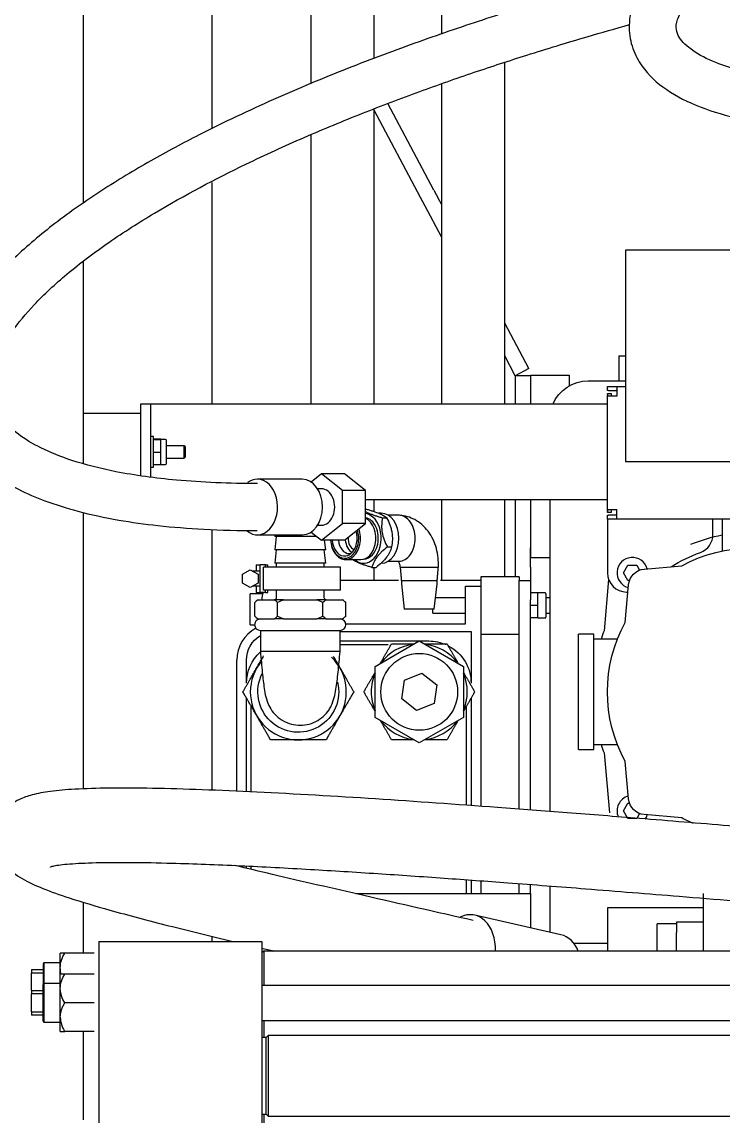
# Model space of a CAD drawing. Header units: millimetres. Extents: x 10462777 to 22643323, y 453826 to 1389191.
# Drawn here: x 11266430 to 11266784, y 584547 to 585099 of the extents above; entities that cross this region are included whole.
import ezdxf

# ---------------------------------------------------------------- set-up
doc = ezdxf.new("R2010")
doc.units = ezdxf.units.MM
doc.header["$LTSCALE"] = 200
doc.header["$MEASUREMENT"] = 0
doc.linetypes.add('CENTER', pattern=[2, 1.25, -0.25, 0.25, -0.25])
doc.linetypes.add('PHANTOM', pattern=[2.5, 1.25, -0.25, 0.25, -0.25, 0.25, -0.25])
doc.layers.add('1', color=1, linetype='CENTER')
doc.layers.add('11', color=6, linetype='PHANTOM')

msp = doc.modelspace()

# ---------------------------------------------------------------- linework, layer by layer
at = {"layer": '1', "color": 252, "linetype": 'Continuous'}
for p, q in [((11266576.16669, 585370.80939), (11266576.16669, 585067.2846)), ((11266608.12391, 585080.0743), (11266608.12391, 585370.80939)), ((11266461.4112, 585292.28265), (11266461.4112, 585006.95511)), ((11266526.28546, 585195.44258), (11266526.28546, 585044.66406)), ((11266642.01794, 585137.81746), (11266642.01794, 585092.42216)), ((11266673.97516, 584905.8817), (11266673.97516, 585078.17684)), ((11266642.01794, 585067.30957), (11266642.01794, 584905.8817)), ((11266631.4663, 585010.07849), (11266608.12269, 585053.99155)), ((11266608.12391, 584905.87338), (11266608.12391, 585054.75592)), ((11266638.30702, 585013.71493), (11266615.08197, 585057.40496)), ((11266576.16669, 585041.6878), (11266576.16669, 584905.87338)), ((11266526.28546, 585017.64193), (11266526.28546, 584905.88152)), ((11266633.8113, 585005.66717), (11266631.4663, 585010.07849)), ((11266638.30702, 585013.71493), (11266640.65202, 585009.30361)), ((11266642.01812, 585006.73377), (11266640.65202, 585009.30361)), ((11266642.01854, 584990.22805), (11266633.8113, 585005.66717)), ((11267137.84362, 584983.36814), (11266734.99345, 584983.36814)), ((11266734.99345, 584983.36814), (11266734.99345, 584910.85453)), ((11266461.4112, 584977.57916), (11266461.4112, 584875.89666)), ((11266686.14118, 584923.73126), (11266673.97496, 584946.61785)), ((11266679.30046, 584920.09482), (11266673.97467, 584930.11347)), ((11266731.595, 584930.1061), (11266731.595, 584917.51701)), ((11266731.595, 584930.1061), (11266734.99359, 584930.1061)), ((11266686.14118, 584923.73126), (11266679.30046, 584920.09482)), ((11266687.04857, 584920.42209), (11266706.41659, 584920.42209)), ((11266687.04857, 584920.09115), (11266687.04857, 584920.42209)), ((11266706.41659, 584920.42209), (11266706.41659, 584915.58008)), ((11266679.30136, 584920.09117), (11266679.30136, 584905.88764)), ((11266687.04857, 584920.09117), (11266679.30136, 584920.09117)), ((11266687.04857, 584920.09117), (11266687.04857, 584905.88764)), ((11266687.04857, 584915.58008), (11266687.04857, 584905.89018)), ((11266706.41659, 584915.58008), (11266706.41659, 584914.92157)), ((11266716.10059, 584917.51689), (11266734.99807, 584917.51689)), ((11266725.7846, 584912.67488), (11266725.7846, 584914.61168)), ((11266725.7846, 584914.61168), (11266726.2688, 584914.61168)), ((11266726.2688, 584912.67488), (11266725.7846, 584912.67488)), ((11266725.7846, 584911.22228), (11266727.7214, 584911.22228)), ((11266725.7846, 584910.73808), (11266725.7846, 584911.22228)), ((11266725.7846, 584910.73808), (11266725.7846, 584910.25388)), ((11266725.7846, 584909.93313), (11266725.7846, 584910.25388)), ((11266725.7846, 584852.47059), (11266725.7846, 584909.93313)), ((11266730.6266, 584909.76968), (11266725.79821, 584909.76968)), ((11266726.2688, 584914.61168), (11266730.1424, 584914.61168)), ((11266726.2688, 584912.67488), (11266730.1424, 584912.67488)), ((11266727.7214, 584911.22228), (11266727.7214, 584910.73808)), ((11266727.7214, 584910.73808), (11266727.7214, 584910.25388)), ((11266727.7214, 584910.25388), (11266727.7214, 584909.93313)), ((11266730.1424, 584914.61168), (11266734.99473, 584914.61168)), ((11266730.6266, 584914.58741), (11266730.6266, 584909.76968)), ((11266734.99345, 584910.85453), (11266734.99345, 584876.84405)), ((11266490.46322, 584905.89075), (11266495.30522, 584905.89075)), ((11266490.46322, 584869.70736), (11266490.46322, 584905.89075)), ((11266495.30522, 584905.89075), (11266500.14723, 584905.89075)), ((11266495.30522, 584905.89075), (11266495.30522, 584869.0432)), ((11266500.14723, 584905.89075), (11266725.78221, 584905.89075)), ((11266734.99345, 584876.84405), (11267137.84362, 584876.84405)), ((11266725.78221, 584857.47072), (11266603.76767, 584857.47072)), ((11266608.12391, 584851.54761), (11266608.12391, 584857.46393)), ((11266642.01794, 584857.46772), (11266642.01794, 584816.8017)), ((11266673.97516, 584818.7279), (11266673.97516, 584857.46772)), ((11266679.30136, 584857.4694), (11266679.30136, 584818.73665)), ((11266687.04857, 584857.4715), (11266687.04857, 584833.26602)), ((11266687.04857, 584857.4694), (11266687.04857, 584828.42212)), ((11266696.73258, 584857.46793), (11266696.73258, 584700.29019)), ((11266461.4112, 584851.19003), (11266461.4112, 584711.63159)), ((11266725.7846, 584852.14984), (11266725.7846, 584852.47059)), ((11266725.7846, 584852.14984), (11266725.7846, 584851.66563)), ((11266725.7846, 584851.18143), (11266725.7846, 584851.66563)), ((11266727.7214, 584851.18143), (11266725.7846, 584851.18143)), ((11266725.7846, 584847.79203), (11266725.7846, 584849.72883)), ((11266725.7846, 584849.72883), (11266726.2688, 584849.72883)), ((11266725.79821, 584852.63404), (11266730.6266, 584852.63404)), ((11266730.1424, 584849.72883), (11266726.2688, 584849.72883)), ((11266727.7214, 584852.47059), (11266727.7214, 584852.14984)), ((11266727.7214, 584852.14984), (11266727.7214, 584851.66563)), ((11266727.7214, 584851.66563), (11266727.7214, 584851.18143)), ((11266730.6266, 584847.8163), (11266730.6266, 584852.63404)), ((11266725.7846, 584847.79203), (11266725.7846, 584844.88683)), ((11266726.2688, 584847.79203), (11266725.7846, 584847.79203)), ((11266725.7846, 584844.88683), (11266725.7846, 584820.67681)), ((11266730.1424, 584847.79203), (11266726.2688, 584847.79203)), ((11266871.04471, 584847.79203), (11266730.1424, 584847.79203)), ((11266779.04664, 584844.88683), (11266779.04664, 584847.79203)), ((11266779.04664, 584840.05963), (11266779.04664, 584844.88683)), ((11266526.28546, 584842.58628), (11266526.28546, 584711.02271)), ((11266687.04857, 584828.42402), (11266687.04857, 584833.26602)), ((11266687.04857, 584828.42402), (11266696.73258, 584828.42402)), ((11266687.04857, 584823.58201), (11266687.04857, 584828.42402)), ((11266608.12391, 584816.81531), (11266608.12391, 584823.42767)), ((11266687.04857, 584823.58201), (11266687.04857, 584816.80018)), ((11266620.48833, 584816.80321), (11266591.17774, 584816.80321)), ((11266661.86849, 584816.80321), (11266641.60706, 584816.80321)), ((11266681.23817, 584816.80321), (11266687.04857, 584816.80321)), ((11266681.23817, 584807.1192), (11266681.23817, 584816.80321)), ((11266687.04857, 584816.80321), (11266687.04857, 584807.1192)), ((11266735.46861, 584810.9928), (11266736.14955, 584810.9928)), ((11266681.23817, 584701.47733), (11266681.23817, 584807.1192)), ((11266687.04857, 584701.03515), (11266687.04857, 584807.1192)), ((11266608.60811, 584773.49541), (11266630.88133, 584786.35486)), ((11266630.88133, 584786.35486), (11266653.15454, 584773.49541)), ((11266608.60811, 584747.77652), (11266608.60811, 584773.49541)), ((11266653.15454, 584773.49541), (11266653.15454, 584747.77652)), ((11266630.88133, 584734.91707), (11266608.60811, 584747.77652)), ((11266653.15454, 584747.77652), (11266630.88133, 584734.91707)), ((11266681.23817, 584658.95389), (11266681.23817, 584663.8989)), ((11266687.04857, 584658.95389), (11266687.04857, 584663.45209)), ((11266696.73258, 584662.70378), (11266696.73258, 584639.35418)), ((11266598.9241, 584658.95389), (11266671.55416, 584658.95389)), ((11266671.55416, 584658.95389), (11266687.04857, 584658.95389)), ((11266687.04857, 584658.95389), (11266687.04857, 584641.5605)), ((11266774.20464, 584629.89952), (11266774.20464, 584658.95389)), ((11266461.4112, 584654.57968), (11266461.4112, 584628.78506)), ((11266469.16744, 584634.74387), (11266551.48151, 584634.74387)), ((11266469.16744, 584634.74387), (11266469.16744, 584499.16776)), ((11266526.28546, 584637.37135), (11266526.28546, 584634.73331)), ((11266551.48151, 584634.74387), (11266551.48151, 584499.16776)), ((11266449.79943, 584621.527), (11266449.79943, 584628.79)), ((11266466.92026, 584628.79), (11266452.04661, 584628.79)), ((11266552.44991, 584629.90186), (11266551.48151, 584628.93346)), ((11267049.96919, 584629.90186), (11266552.44991, 584629.90186)), ((11266552.44991, 584629.90186), (11266552.44991, 584612.57744)), ((11266449.79943, 584618.2826), (11266449.79943, 584621.527)), ((11266449.79943, 584611.01805), (11266449.79943, 584618.28106)), ((11266466.92026, 584618.28106), (11266452.04661, 584618.28106)), ((11266449.79943, 584596.49204), (11266449.79943, 584611.01805)), ((11266466.92026, 584603.75504), (11266452.04661, 584603.75504)), ((11266449.79943, 584589.22903), (11266449.79943, 584596.49204)), ((11266552.44991, 584594.93523), (11266552.44991, 584586.30597)), ((11266466.92026, 584589.22903), (11266452.04661, 584589.22903)), ((11266461.4112, 584589.20912), (11266461.4112, 584544.69186)), ((11266553.66311, 584586.30567), (11266551.48141, 584586.30567)), ((11266554.64967, 584587.29223), (11266553.66311, 584586.30567)), ((11266553.66311, 584581.72708), (11266553.66311, 584586.30567)), ((11267157.92162, 584587.29223), (11266554.64967, 584587.29223)), ((11266554.64967, 584587.29223), (11266554.64967, 584582.48019)), ((11266553.66311, 584547.60596), (11266553.66311, 584581.72708)), ((11266554.64967, 584582.48019), (11266554.64967, 584546.6194)), ((11266551.48141, 584547.60596), (11266553.66311, 584547.60596)), ((11266552.44991, 584547.61481), (11266552.44991, 584538.98501)), ((11266553.66311, 584547.60596), (11266554.64967, 584546.6194)), ((11266554.64967, 584546.6194), (11267157.92162, 584546.6194))]:
    msp.add_line(p, q, dxfattribs=at)
at = {"layer": '1', "color": 60, "linetype": 'Continuous'}
for p, q in [((11266558.0907, 584839.83735), (11266558.00917, 584839.07643)), ((11266558.73547, 584839.07643), (11266558.00917, 584832.29762)), ((11266579.08818, 584839.07643), (11266558.00917, 584839.07643)), ((11266558.73547, 584832.29762), (11266558.00917, 584825.51881)), ((11266583.67179, 584832.29762), (11266558.00917, 584832.29762)), ((11266583.67179, 584825.51881), (11266582.94549, 584832.29762)), ((11266583.67179, 584832.29762), (11266583.15662, 584837.10591)), ((11266583.67179, 584825.51881), (11266558.00917, 584825.51881)), ((11266558.73547, 584825.51881), (11266558.73547, 584823.58177)), ((11266582.94549, 584823.58177), (11266582.94549, 584825.51881)), ((11266558.73547, 584811.96142), (11266558.73547, 584808.0876)), ((11266582.94549, 584808.0876), (11266582.94549, 584811.96142)), ((11266549.29481, 584807.1192), (11266547.91712, 584805.74151)), ((11266547.91712, 584798.81289), (11266547.91712, 584805.74151)), ((11266549.46151, 584807.1192), (11266557.83441, 584807.1192)), ((11266562.46759, 584807.1192), (11266557.83441, 584807.1192)), ((11266559.3788, 584798.81289), (11266559.3788, 584805.74151)), ((11266562.46759, 584807.1192), (11266579.21338, 584807.1192)), ((11266583.84656, 584807.1192), (11266579.21338, 584807.1192)), ((11266582.30216, 584798.81289), (11266582.30216, 584805.74151)), ((11266583.84656, 584807.1192), (11266592.21945, 584807.1192)), ((11266593.76385, 584805.74151), (11266592.38615, 584807.1192)), ((11266593.76385, 584798.81289), (11266593.76385, 584805.74151)), ((11266547.91712, 584798.81289), (11266549.29481, 584797.43519)), ((11266549.46151, 584797.43519), (11266557.83441, 584797.43519)), ((11266552.09334, 584797.43519), (11266555.20401, 584797.43519)), ((11266562.46759, 584797.43519), (11266557.83441, 584797.43519)), ((11266562.46759, 584797.43519), (11266579.21338, 584797.43519)), ((11266563.04514, 584797.43519), (11266579.21194, 584797.43519)), ((11266583.84656, 584797.43519), (11266579.21338, 584797.43519)), ((11266583.84656, 584797.43519), (11266592.21945, 584797.43519)), ((11266586.47696, 584797.43519), (11266589.58762, 584797.43519)), ((11266592.38615, 584797.43519), (11266592.21945, 584797.43519)), ((11266592.38615, 584797.43519), (11266593.76385, 584798.81289)), ((11266550.74617, 584791.62479), (11266550.74617, 584780.56839)), ((11266550.74617, 584791.62479), (11266590.9348, 584791.62479)), ((11266590.9348, 584780.56839), (11266590.9348, 584791.62479)), ((11266590.9348, 584780.97238), (11266550.74621, 584780.97238))]:
    msp.add_line(p, q, dxfattribs=at)
at = {"layer": '1', "color": 252, "linetype": 'Continuous', "extrusion": (0, 0, -1)}
for centre, radius, start, end in [((-11266716.10059, 584898.14887), 19.36801, 23.5617048, 90), ((-11266798.41466, 584759.94532), 75.53526, 57.6723973, 70.0677295)]:
    msp.add_arc(centre, radius, start, end, dxfattribs=at)
at = {"layer": '1', "color": 252, "linetype": 'Continuous'}
for centre, start, end in [((11266769.36263, 584840.05963), 289.9322705, 0), ((11266735.46861, 584820.67681), 180, 270), ((11266561.15647, 584807.1192), 157.9753305, 180)]:
    msp.add_arc(centre, 9.68401, start, end, dxfattribs=at)
at = {"layer": '1', "color": 60, "linetype": 'Continuous', "extrusion": (0, 0, -1)}
for centre, start, end in [((-11266557.76707, 584808.0876), 180, 270), ((-11266583.91389, 584808.0876), 270, 0)]:
    msp.add_arc(centre, 0.9684, start, end, dxfattribs=at)
at = {"layer": '1', "color": 60, "linetype": 'Continuous'}
for centre, start, end in [((11266550.74617, 584794.52999), 90, 270), ((11266590.9348, 584794.52999), 270, 90)]:
    msp.add_arc(centre, 2.9052, start, end, dxfattribs=at)
at = {"layer": '1', "color": 252, "linetype": 'Continuous'}
for points in [[(11266725.79821, 584909.76968), (11266725.78788, 584909.76968), (11266725.7846, 584909.82983), (11266725.7846, 584909.93313)], [(11266727.7214, 584909.93313), (11266727.7214, 584909.82969), (11266727.72689, 584909.76968), (11266727.74413, 584909.76968)], [(11266725.7846, 584852.47059), (11266725.7846, 584852.57388), (11266725.78788, 584852.63404), (11266725.79821, 584852.63404)], [(11266727.74413, 584852.63404), (11266727.7269, 584852.63404), (11266727.7214, 584852.57403), (11266727.7214, 584852.47059)]]:
    msp.add_open_spline(points, degree=3, dxfattribs=at)
for points, knots in [([(11266730.1424, 584914.61168), (11266730.27041, 584914.61168), (11266730.3956, 584914.61222), (11266730.57425, 584914.60698), (11266730.6266, 584914.60021), (11266730.6266, 584914.58741)], [0, 0, 0, 0, 0.5, 0.5, 1, 1, 1, 1]), ([(11266730.6266, 584912.63425), (11266730.6266, 584912.65562), (11266730.57491, 584912.66696), (11266730.39639, 584912.67579), (11266730.27064, 584912.67488), (11266730.1424, 584912.67488)], [0, 0, 0, 0, 0.5, 0.5, 1, 1, 1, 1]), ([(11266730.1424, 584849.72883), (11266730.27065, 584849.72883), (11266730.39608, 584849.72793), (11266730.57471, 584849.73673), (11266730.6266, 584849.74809), (11266730.6266, 584849.76947)], [0, 0, 0, 0, 0.5, 0.5, 1, 1, 1, 1]), ([(11266730.6266, 584847.8163), (11266730.6266, 584847.8035), (11266730.57443, 584847.79675), (11266730.39591, 584847.79149), (11266730.27041, 584847.79203), (11266730.1424, 584847.79203)], [0, 0, 0, 0, 0.5, 0.5, 1, 1, 1, 1]), ([(11266452.04661, 584628.79), (11266451.38904, 584628.79), (11266450.83028, 584628.79), (11266450.23286, 584628.79), (11266450.07426, 584628.79), (11266449.85708, 584628.79), (11266449.79932, 584628.79), (11266449.79948, 584628.79)], [0, 0, 0, 0, 0.5, 0.5, 0.75, 0.75, 1, 1, 1, 1]), ([(11266449.79943, 584621.527), (11266449.79943, 584622.79033), (11266450.02248, 584624.03217), (11266450.8264, 584626.4814), (11266451.3898, 584627.65238), (11266452.04661, 584628.79)], [0, 0, 0, 0, 0.5, 0.5, 1, 1, 1, 1]), ([(11266452.04661, 584618.28106), (11266451.38904, 584618.28106), (11266450.83028, 584618.28106), (11266450.23286, 584618.28106), (11266450.07426, 584618.28106), (11266449.85708, 584618.28106), (11266449.79932, 584618.28106), (11266449.79948, 584618.28106)], [0, 0, 0, 0, 0.5, 0.5, 0.75, 0.75, 1, 1, 1, 1]), ([(11266450.29787, 584618.20329), (11266450.16077, 584618.66809), (11266450.04863, 584619.1394), (11266449.85708, 584620.24524), (11266449.79943, 584620.89088), (11266449.79943, 584621.527)], [0, 0, 0, 0, 0.43308672, 0.43308672, 1, 1, 1, 1]), ([(11266449.79943, 584611.01805), (11266449.79943, 584612.28138), (11266450.02248, 584613.52322), (11266450.8264, 584615.97246), (11266451.3898, 584617.14343), (11266452.04661, 584618.28106)], [0, 0, 0, 0, 0.5, 0.5, 1, 1, 1, 1]), ([(11266452.04661, 584603.75504), (11266451.38904, 584604.89399), (11266450.83028, 584606.05871), (11266450.23286, 584607.86859), (11266450.07426, 584608.48246), (11266449.85708, 584609.73629), (11266449.79943, 584610.38193), (11266449.79943, 584611.01805)], [0, 0, 0, 0, 0.5, 0.5, 0.75, 0.75, 1, 1, 1, 1]), ([(11266449.79943, 584596.49204), (11266449.79943, 584596.81104), (11266449.81362, 584597.13135), (11266449.86895, 584597.76397), (11266449.91006, 584598.07778), (11266450.07097, 584599.01221), (11266450.22834, 584599.62585), (11266450.62701, 584600.8375), (11266450.86885, 584601.43686), (11266451.41777, 584602.61725), (11266451.72146, 584603.19187), (11266452.04661, 584603.75504)], [0, 0, 0, 0, 0.125, 0.125, 0.25, 0.25, 0.5, 0.5, 0.75, 0.75, 1, 1, 1, 1]), ([(11266449.79943, 584596.49204), (11266449.79943, 584595.21483), (11266450.02673, 584593.97131), (11266450.62762, 584592.14457), (11266450.87231, 584591.53931), (11266451.41926, 584590.36411), (11266451.72207, 584589.79115), (11266452.04661, 584589.22903)], [0, 0, 0, 0, 0.5, 0.5, 0.75, 0.75, 1, 1, 1, 1]), ([(11266449.79938, 584589.22903), (11266449.79948, 584589.22903), (11266450.02248, 584589.22903), (11266450.8264, 584589.22903), (11266451.3898, 584589.22903), (11266452.04661, 584589.22903)], [0, 0, 0, 0, 0.5, 0.5, 1, 1, 1, 1])]:
    msp.add_open_spline(points, degree=3, knots=knots, dxfattribs=at)
at = {"layer": '1', "color": 60, "linetype": 'Continuous'}
for points in [[(11266549.46151, 584807.1192), (11266548.93218, 584806.70779), (11266548.41871, 584806.2431), (11266547.91712, 584805.74151)], [(11266559.3788, 584805.74151), (11266558.87372, 584806.24659), (11266558.35996, 584806.71073), (11266557.83441, 584807.1192)], [(11266562.46759, 584807.1192), (11266561.415, 584806.71015), (11266560.38768, 584806.24595), (11266559.3788, 584805.74151)], [(11266583.84656, 584807.1192), (11266583.31723, 584806.70779), (11266582.80376, 584806.2431), (11266582.30216, 584805.74151)], [(11266593.76385, 584805.74151), (11266593.25876, 584806.24659), (11266592.745, 584806.71073), (11266592.21945, 584807.1192)], [(11266547.91712, 584798.81289), (11266548.4222, 584798.3078), (11266548.93596, 584797.84366), (11266549.46151, 584797.43519)], [(11266557.83441, 584797.43519), (11266558.36374, 584797.8466), (11266558.8772, 584798.31129), (11266559.3788, 584798.81289)], [(11266579.21338, 584797.43519), (11266580.26597, 584797.84424), (11266581.29328, 584798.30845), (11266582.30216, 584798.81289)], [(11266582.30216, 584798.81289), (11266582.80725, 584798.3078), (11266583.32101, 584797.84366), (11266583.84656, 584797.43519)], [(11266592.21945, 584797.43519), (11266592.74878, 584797.8466), (11266593.26225, 584798.31129), (11266593.76385, 584798.81289)]]:
    msp.add_open_spline(points, degree=3, dxfattribs=at)
for points, knots in [([(11266582.30216, 584805.74151), (11266581.79826, 584805.99346), (11266581.28715, 584806.23652), (11266580.25634, 584806.6977), (11266579.73708, 584806.91568), (11266579.21338, 584807.1192)], [0, 0, 0, 0, 0.5, 0.5, 1, 1, 1, 1]), ([(11266559.3788, 584798.81289), (11266559.8827, 584798.56094), (11266560.39382, 584798.31787), (11266561.42462, 584797.85669), (11266561.94388, 584797.63871), (11266562.46759, 584797.43519)], [0, 0, 0, 0, 0.5, 0.5, 1, 1, 1, 1]), ([(11266550.74617, 584780.97238), (11266550.90445, 584779.13076), (11266551.22318, 584775.56753), (11266551.82114, 584769.0381), (11266552.67145, 584761.84245), (11266553.78199, 584755.64754), (11266557.15993, 584750.01455), (11266560.66848, 584746.7303), (11266565.04838, 584744.55471), (11266569.73267, 584743.64307), (11266574.35575, 584743.94484), (11266578.74108, 584745.46169), (11266582.52166, 584748.07969), (11266585.12296, 584751.06668), (11266587.71143, 584755.82619), (11266588.86179, 584761.40942), (11266589.84698, 584769.0799), (11266590.46835, 584775.71963), (11266590.78357, 584779.20645), (11266590.9348, 584780.97238)], [0, 0, 0, 0, 0.054338056, 0.107070913, 0.197948464, 0.303521507, 0.346695706, 0.394437987, 0.444355046, 0.490667808, 0.53498155, 0.580982331, 0.626866101, 0.671656533, 0.696126811, 0.800133725, 0.895257611, 0.947494479, 1, 1, 1, 1])]:
    msp.add_open_spline(points, degree=3, knots=knots, dxfattribs=at)
at = {"layer": '11', "color": 60, "linetype": 'Continuous'}
for p, q in [((11266490.46322, 584901.04875), (11266461.4112, 584901.04875)), ((11266496.85466, 584889.42794), (11266495.30522, 584889.42794)), ((11266496.85466, 584885.91802), (11266496.85466, 584889.42794)), ((11266500.43775, 584888.12198), (11266496.85466, 584888.12198)), ((11266500.43775, 584887.81766), (11266496.85466, 584887.81766)), ((11266500.43775, 584887.96982), (11266500.43775, 584888.12198)), ((11266502.95317, 584887.97534), (11266500.43775, 584887.97534)), ((11266500.43775, 584887.81766), (11266500.43775, 584887.96982)), ((11266500.43775, 584884.59703), (11266500.43775, 584887.81766)), ((11266503.40105, 584876.49937), (11266503.40105, 584887.52745)), ((11266496.85466, 584873.93353), (11266496.85466, 584885.91802)), ((11266500.43775, 584881.37641), (11266500.43775, 584884.59703)), ((11266512.25224, 584884.81177), (11266503.40079, 584884.81177)), ((11266512.73644, 584884.32757), (11266512.25224, 584884.81177)), ((11266512.25224, 584878.5497), (11266512.25224, 584884.81177)), ((11266512.73644, 584884.32757), (11266512.73644, 584879.0339)), ((11266500.43775, 584881.37641), (11266496.85466, 584881.37641)), ((11266500.43775, 584878.30795), (11266500.43775, 584881.37641)), ((11266500.43775, 584875.23949), (11266500.43775, 584878.30795)), ((11266503.40079, 584878.5497), (11266512.25224, 584878.5497)), ((11266503.40105, 584875.83402), (11266503.40105, 584876.49937)), ((11266512.25224, 584878.5497), (11266512.73644, 584879.0339)), ((11266495.30522, 584873.93353), (11266496.85466, 584873.93353)), ((11266500.43775, 584875.23949), (11266496.85466, 584875.23949)), ((11266500.43775, 584875.38613), (11266502.95317, 584875.38613)), ((11266581.56119, 584870.65232), (11266576.34816, 584866.49964)), ((11266593.23747, 584870.65232), (11266581.56119, 584870.65232)), ((11266592.08926, 584862.26572), (11266581.56119, 584870.65232)), ((11266603.76554, 584862.26572), (11266593.23747, 584870.65232)), ((11266571.88656, 584867.92093), (11266549.20122, 584867.92093)), ((11266581.56119, 584863.07893), (11266579.57517, 584863.07893)), ((11266603.76554, 584862.26572), (11266592.08926, 584862.26572)), ((11266592.08926, 584845.49253), (11266592.08926, 584862.26572)), ((11266603.76554, 584845.49253), (11266603.76554, 584862.26572)), ((11266603.7655, 584852.80207), (11266604.20217, 584852.80207)), ((11266611.70797, 584850.69723), (11266610.51941, 584850.69723)), ((11266611.70797, 584850.69723), (11266611.70787, 584850.69723)), ((11266620.79751, 584849.70704), (11266615.1686, 584849.70704)), ((11266579.57517, 584844.67932), (11266581.56119, 584844.67932)), ((11266581.56119, 584837.10593), (11266592.08926, 584845.49253)), ((11266603.76554, 584845.49253), (11266592.08926, 584845.49253)), ((11266593.23747, 584837.10593), (11266603.76554, 584845.49253)), ((11266612.35353, 584848.45134), (11266614.42363, 584848.45134)), ((11266549.20122, 584839.83731), (11266571.88656, 584839.83731)), ((11266576.34816, 584841.25861), (11266581.56119, 584837.10593)), ((11266593.23747, 584837.10593), (11266581.56119, 584837.10593)), ((11266614.8, 584833.7573), (11266616.87009, 584833.7573)), ((11266593.6746, 584827.37829), (11266601.36805, 584827.37829)), ((11266601.36739, 584827.37829), (11266601.36805, 584827.37829)), ((11266615.1686, 584826.509), (11266620.79751, 584826.509)), ((11266541.78846, 584820.00803), (11266545.66206, 584822.24446)), ((11266545.66206, 584822.24446), (11266549.53567, 584820.00803)), ((11266546.69999, 584821.64521), (11266550.61135, 584821.64521)), ((11266548.56726, 584824.79251), (11266548.56726, 584821.64521)), ((11266548.56726, 584824.79251), (11266550.61135, 584824.79251)), ((11266550.61135, 584821.64521), (11266550.61135, 584824.79251)), ((11266553.24993, 584824.79251), (11266550.61135, 584824.79251)), ((11266550.61135, 584813.89801), (11266550.61135, 584821.64521)), ((11266552.3704, 584811.9612), (11266552.3704, 584823.58201)), ((11266591.1769, 584823.58201), (11266552.3704, 584823.58201)), ((11266553.24982, 584824.79251), (11266554.51485, 584824.79251)), ((11266553.24993, 584823.58201), (11266553.24993, 584824.79251)), ((11266554.51485, 584823.58201), (11266554.51485, 584824.79251)), ((11266591.1769, 584811.9612), (11266591.1769, 584823.58201)), ((11266607.025, 584823.41398), (11266609.0951, 584823.41398)), ((11266733.90096, 584820.67681), (11266736.13738, 584824.55041)), ((11266736.13738, 584824.55041), (11266740.61024, 584824.55041)), ((11266740.61024, 584824.55041), (11266742.05661, 584822.04522)), ((11266541.78846, 584815.53518), (11266541.78846, 584820.00803)), ((11266545.66206, 584813.29876), (11266541.78846, 584815.53518)), ((11266549.53567, 584815.53518), (11266545.66206, 584813.29876)), ((11266549.53567, 584820.00803), (11266549.53567, 584815.53518)), ((11266621.85976, 584816.79256), (11266621.85976, 584815.17629)), ((11266639.9029, 584815.17629), (11266639.9029, 584816.79256)), ((11266736.13738, 584816.80321), (11266733.90096, 584820.67681)), ((11266736.93551, 584816.80321), (11266736.13738, 584816.80321)), ((11266551.91839, 584810.0244), (11266545.66206, 584810.0244)), ((11266551.91839, 584810.0244), (11266545.66206, 584810.0244)), ((11266545.66206, 584794.52999), (11266545.66206, 584810.0244)), ((11266545.66206, 584794.52999), (11266545.66206, 584810.0244)), ((11266550.61135, 584813.89801), (11266546.69999, 584813.89801)), ((11266548.56726, 584813.89801), (11266548.56726, 584810.7507)), ((11266548.56726, 584810.7507), (11266550.61135, 584810.7507)), ((11266550.61135, 584810.7507), (11266550.61135, 584813.89801)), ((11266553.24993, 584810.7507), (11266550.61135, 584810.7507)), ((11266591.1769, 584811.9612), (11266552.3704, 584811.9612)), ((11266553.24982, 584810.7507), (11266554.51485, 584810.7507)), ((11266553.24993, 584810.7507), (11266553.24993, 584811.9612)), ((11266554.51485, 584810.7507), (11266554.51485, 584811.9612)), ((11266621.85976, 584815.17629), (11266623.29299, 584802.2772)), ((11266638.46966, 584802.2772), (11266639.9029, 584815.17629)), ((11266690.63165, 584810.5086), (11266687.04857, 584810.5086)), ((11266694.34789, 584810.5086), (11266690.63165, 584810.5086)), ((11266690.63165, 584807.3613), (11266690.63165, 584810.5086)), ((11266694.79578, 584810.06072), (11266694.79578, 584798.36728)), ((11266690.63165, 584804.214), (11266690.63165, 584807.3613)), ((11266638.46966, 584802.2772), (11266623.29299, 584802.2772)), ((11266690.63165, 584804.214), (11266687.04857, 584804.214)), ((11266690.63165, 584801.0667), (11266690.63165, 584804.214)), ((11266690.63165, 584797.91939), (11266690.63165, 584801.0667)), ((11266545.66206, 584794.52999), (11266547.84112, 584794.52999)), ((11266545.66206, 584794.52999), (11266547.84096, 584794.52999)), ((11266690.63165, 584797.91939), (11266687.04857, 584797.91939)), ((11266690.63165, 584797.91939), (11266694.34789, 584797.91939)), ((11266622.06433, 584757.08603), (11266623.3985, 584766.49674)), ((11266623.3985, 584766.49674), (11266632.21549, 584770.04667)), ((11266632.21549, 584770.04667), (11266639.69832, 584764.1859)), ((11266639.69832, 584764.1859), (11266638.36416, 584754.77519)), ((11266629.54716, 584751.22526), (11266622.06433, 584757.08603)), ((11266638.36416, 584754.77519), (11266629.54716, 584751.22526)), ((11266733.90096, 584700.59512), (11266736.13738, 584704.46872)), ((11266736.13738, 584696.72152), (11266733.90096, 584700.59512)), ((11266736.13738, 584704.46872), (11266736.93551, 584704.46872)), ((11266740.61024, 584696.72152), (11266736.13738, 584696.72152)), ((11266742.05661, 584699.22671), (11266740.61024, 584696.72152)), ((11266702.35643, 584638.07752), (11266658.874, 584647.97907)), ((11266774.20464, 584644.42788), (11266760.64703, 584644.42788)), ((11266760.64703, 584644.42788), (11266760.64703, 584639.23445)), ((11266760.64703, 584643.65316), (11266750.96302, 584643.65316)), ((11266750.96302, 584629.90139), (11266750.96302, 584643.65316)), ((11266760.64703, 584629.90197), (11266760.64703, 584639.23445))]:
    msp.add_line(p, q, dxfattribs=at)
at = {"layer": '11', "color": 252, "linetype": 'Continuous'}
for p, q in [((11266783.64654, 584847.79182), (11266783.64654, 584831.74896)), ((11266744.393, 584822.58045), (11266763.34572, 584824.2386)), ((11266681.23817, 584818.74001), (11266661.87015, 584818.74001)), ((11266661.87015, 584818.74001), (11266661.87015, 584813.89801)), ((11266681.23817, 584818.74001), (11266681.23817, 584816.80268)), ((11266726.40924, 584817.25503), (11266724.14438, 584791.36756)), ((11266654.12295, 584795.01419), (11266654.12295, 584813.89801)), ((11266654.12295, 584813.89801), (11266661.87015, 584813.89801)), ((11266661.87015, 584813.89801), (11266661.87015, 584804.214)), ((11266734.81203, 584795.7049), (11266736.47017, 584814.65762)), ((11266654.12295, 584808.0876), (11266639.11529, 584808.0876)), ((11266696.73258, 584808.0876), (11266694.79578, 584808.0876)), ((11266637.66013, 584800.3404), (11266637.66013, 584802.27698)), ((11266637.66013, 584800.3404), (11266654.12295, 584800.3404)), ((11266661.87015, 584804.214), (11266661.87015, 584702.89312)), ((11266694.79578, 584800.3404), (11266696.73258, 584800.3404)), ((11266593.80066, 584795.01419), (11266654.12295, 584795.01419)), ((11266590.93561, 584791.14059), (11266657.02815, 584791.14059)), ((11266657.02815, 584791.14059), (11266657.02815, 584764.99292)), ((11266661.87015, 584789.68799), (11266681.23817, 584789.68799)), ((11266719.0058, 584789.68799), (11266711.25859, 584789.68799)), ((11266711.25859, 584731.58394), (11266711.25859, 584789.68799)), ((11266719.0058, 584731.58394), (11266719.0058, 584789.68799)), ((11266590.93584, 584786.29858), (11266630.78364, 584786.29858)), ((11266590.93584, 584784.60388), (11266615.20351, 584784.60388)), ((11266630.97805, 584786.29858), (11266635.72333, 584786.29858)), ((11266730.84307, 584787.26699), (11266719.0058, 584787.26699)), ((11266538.88326, 584710.49251), (11266538.88326, 584776.61458)), ((11266543.72526, 584764.99098), (11266543.72526, 584776.61458)), ((11266543.72526, 584710.28522), (11266543.72526, 584757.49658)), ((11266657.02815, 584757.49658), (11266657.02815, 584703.23294)), ((11266546.14626, 584710.18105), (11266546.14626, 584753.30511)), ((11266654.60715, 584753.30511), (11266654.60715, 584703.4026)), ((11266719.0058, 584734.00494), (11266730.84303, 584734.00494)), ((11266711.25859, 584731.58394), (11266719.0058, 584731.58394)), ((11266724.14438, 584729.90437), (11266726.79722, 584699.5823)), ((11266736.47017, 584706.61431), (11266734.81203, 584725.56703)), ((11266763.34572, 584697.03334), (11266744.393, 584698.69148)), ((11266538.88326, 584672.86251), (11266538.88326, 584673.00523)), ((11266543.72526, 584671.69252), (11266543.72526, 584672.7772)), ((11266546.14626, 584671.11208), (11266546.14626, 584672.65008)), ((11266654.60715, 584665.86412), (11266654.60715, 584658.95061)), ((11266657.02815, 584665.68815), (11266657.02815, 584658.95207)), ((11266661.87015, 584665.3304), (11266661.87015, 584658.94927)), ((11266725.7846, 584651.69088), (11266725.7846, 584629.90081)), ((11266774.20464, 584651.69088), (11266725.7846, 584651.69088)), ((11266725.7846, 584633.77547), (11266708.82457, 584633.77547))]:
    msp.add_line(p, q, dxfattribs=at)
at = {"layer": '11', "color": 7, "linetype": 'Continuous'}
for p, q in [((11266441.56802, 584623.948), (11266441.08382, 584623.4638)), ((11266441.08382, 584623.4638), (11266441.08382, 584612.95432)), ((11266449.7996, 584623.948), (11266441.56802, 584623.948)), ((11266441.56802, 584623.948), (11266441.56802, 584613.43976)), ((11266435.27342, 584620.5586), (11266441.08382, 584620.5586)), ((11266435.27342, 584620.5586), (11266435.27342, 584618.78031)), ((11266441.08382, 584618.78031), (11266435.27342, 584618.78031)), ((11266435.27342, 584610.0497), (11266435.27342, 584618.78031)), ((11266441.56802, 584613.43905), (11266441.08382, 584612.95485)), ((11266441.08382, 584594.55524), (11266441.08382, 584612.95485)), ((11266449.7996, 584613.43905), (11266441.56802, 584613.43905)), ((11266441.56802, 584613.43905), (11266441.56802, 584594.07104)), ((11267138.35315, 584612.57475), (11266551.48432, 584612.57475)), ((11266435.27342, 584610.04965), (11266441.08382, 584610.04965)), ((11266435.27342, 584610.04965), (11266435.27342, 584608.27137)), ((11266435.27342, 584599.23872), (11266435.27342, 584608.27137)), ((11266441.08382, 584608.27137), (11266435.27342, 584608.27137)), ((11266435.27342, 584599.23872), (11266441.08382, 584599.23872)), ((11266435.27342, 584599.23872), (11266435.27342, 584597.46044)), ((11266441.08382, 584597.46044), (11266435.27342, 584597.46044)), ((11266551.48432, 584594.93533), (11267147.04796, 584594.93533)), ((11266441.08382, 584594.55524), (11266441.56802, 584594.07104)), ((11266441.56802, 584594.07104), (11266449.7996, 584594.07104))]:
    msp.add_line(p, q, dxfattribs=at)
at = {"layer": '11', "color": 60, "linetype": 'Continuous'}
msp.add_circle((11266630.88133, 584760.63597), 19.36801, dxfattribs=at)
for centre, radius, start, end in [((11266502.95317, 584887.52745), 0.44789, 0, 90), ((11266502.95317, 584875.83402), 0.44789, 270, 0), ((11266738.37381, 584820.67681), 7.74721, 15.2043794, 254.7956339), ((11266694.34789, 584810.06072), 0.44789, 0, 90), ((11266694.34789, 584798.36728), 0.44789, 270, 0), ((11266738.37381, 584700.59512), 7.74721, 105.204375, 203.1412684), ((11266738.37381, 584700.59512), 7.74721, 327.4987674, 344.7956471)]:
    msp.add_arc(centre, radius, start, end, dxfattribs=at)
at = {"layer": '11', "color": 252, "linetype": 'Continuous'}
for centre, radius, start, end in [((11266798.41466, 584760.63597), 80.37726, 100.5868196, 112.4788209), ((11266557.28287, 584776.61458), 18.39961, 118.7001502, 180), ((11266798.41466, 584760.63597), 80.37726, 157.5211791, 160.6508334), ((11266630.88133, 584760.63597), 24.21002, 96.9299891, 143.0774996), ((11266630.88133, 584760.63597), 24.21002, 36.9281299, 83.0756405), ((11266569.87208, 584760.63597), 24.21002, 180, 46.0574957), ((11266569.87208, 584760.63597), 24.21002, 140.6531318, 180), ((11266630.88133, 584760.63597), 24.21002, 156.9262562, 180), ((11266630.88133, 584760.63597), 24.21002, 336.9206328, 23.0793733), ((11266630.88133, 584760.63597), 24.21002, 180, 203.0737438), ((11266630.88133, 584760.63597), 24.21002, 216.9225066, 263.070017), ((11266630.88133, 584760.63597), 24.21002, 276.9243658, 323.0718762), ((11266798.41466, 584760.63597), 80.37726, 199.3491666, 202.4788209)]:
    msp.add_arc(centre, radius, start, end, dxfattribs=at)
at = {"layer": '11', "color": 252, "linetype": 'Continuous', "extrusion": (0, 0, -1)}
for centre, radius, start, end in [((-11266798.41466, 584760.63597), 72.63006, 61.1287297, 118.8712703), ((-11266745.15262, 584813.89801), 8.71561, 5, 85), ((-11266798.41466, 584760.63597), 72.63006, 331.1287298, 28.8712702), ((-11266558.25127, 584776.61458), 14.52601, 0, 58.8909322), ((-11266635.72333, 584764.99377), 21.30482, 90, 113.9779712), ((-11266635.72333, 584764.99377), 21.30482, 118.195303, 180), ((-11266565.03008, 584764.99377), 21.30482, 0, 47.8968756), ((-11266569.87208, 584760.63597), 20.38484, 165.976873, 26.8424948), ((-11266745.15262, 584707.37392), 8.71561, 275, 355), ((-11266798.41466, 584760.63597), 72.63006, 293.7511284, 298.8712703)]:
    msp.add_arc(centre, radius, start, end, dxfattribs=at)
at = {"layer": '11', "color": 60, "linetype": 'Continuous'}
for centre, major_axis, ratio, start_param, end_param in [((11266549.20122, 584853.87912), (0, 14.04181), 0.724773359, 2.581308857, 6.283185307), ((11266549.20122, 584853.87912), (0, 14.04181), 0.724773359, 0, 0.502065741), ((11266571.88656, 584853.87912), (0, 14.04181), 0.724773359, 3.141592685, 6.283185307), ((11266581.56119, 584853.87912), (0, 9.19981), 0.724773359, 3.141592635, 6.283185307), ((11266602.80606, 584838.10802), (0, 12.58921), 0.707106781, 2.591235733, 6.175105274), ((11266611.70797, 584838.10802), (0, 12.58921), 0.707106781, 3.141603631, 6.283185307), ((11266601.36805, 584838.10802), (0, -10.72973), 0.707106781, 1.278443043, 2.820081331), ((11266602.80606, 584838.10802), (0, -10.48763), 0.707106781, 1.278443398, 3.011817175), ((11266599.03987, 584838.10802), (0, -5.8104), 0.707106781, 4.651532422, 6.056413981), ((11266593.21938, 584838.10802), (0, 8.9456), 0.707106781, 4.420036258, 5.126207644), ((11266593.21938, 584838.10802), (0, -10.08595), 0.707106781, 1.278442905, 1.995805732), ((11266593.6746, 584838.10802), (0, 10.72973), 0.707106781, 4.420036023, 5.172251199), ((11266593.6746, 584838.10802), (0, 10.72973), 0.707106781, 1.664368041, 4.420036023), ((11266593.21938, 584838.10802), (0, -10.08595), 0.707106781, 4.811753102, 6.283185307), ((11266593.21938, 584838.10802), (0, 8.9456), 0.707106781, 1.683119247, 4.420035153), ((11266595.54757, 584838.10802), (0, -7.74721), 0.707106781, 4.841991389, 6.283185307), ((11266593.21938, 584838.10802), (0, -10.08595), 0.707106781, 0, 1.278442891), ((11266599.03986, 584838.10802), (0, 7.74721), 0.707106781, 1.664564098, 2.757936618), ((11266601.36805, 584838.10802), (0, -10.72973), 0.707106781, 0, 1.278442774), ((11266602.80606, 584838.10802), (0, -10.48763), 0.707106781, 0.023376344, 1.278442455), ((11266595.54757, 584838.10802), (0, -7.74721), 0.707106781, 0, 0.180455768), ((11266654.08994, 584626.96997), (-4.78406, -21.0091), 0.688529749, 1.864573836, 3.635646871), ((11266697.57237, 584617.06842), (-4.78406, -21.0091), 0.688529749, 2.37419899, 3.141532756)]:
    msp.add_ellipse(centre, major_axis=major_axis, ratio=ratio, start_param=start_param, end_param=end_param, dxfattribs=at)
at = {"layer": '11', "color": 27, "linetype": 'Continuous'}
for points, knots in [([(11266999.25347, 585186.587), (11266995.39868, 585186.58799), (11266987.85939, 585186.54094), (11266974.85025, 585186.30082), (11266956.9751, 585185.68997), (11266935.86253, 585184.42249), (11266914.07396, 585182.40972), (11266892.18042, 585179.73463), (11266870.16503, 585176.20246), (11266847.52126, 585171.43845), (11266826.88066, 585166.03124), (11266806.08571, 585159.24128), (11266784.63541, 585150.22887), (11266766.86192, 585140.16918), (11266753.62273, 585129.55555), (11266745.03512, 585120.18124), (11266738.85023, 585109.39403), (11266736.2291, 585098.12035), (11266737.33624, 585087.42866), (11266742.86116, 585075.27233), (11266753.8808, 585064.68678), (11266770.67526, 585055.82424), (11266793.08343, 585049.02444), (11266816.10003, 585045.63011), (11266834.91112, 585044.45683), (11266844.40528, 585044.2007), (11266849.26812, 585044.1433), (11266851.46137, 585044.1353), (11266852.43696, 585044.13531)], [0, 0, 0, 0, 0.029037183, 0.056618828, 0.097130849, 0.161523906, 0.21125123, 0.254475276, 0.317673097, 0.365857978, 0.410669297, 0.45762673, 0.504392898, 0.55109156, 0.574109072, 0.596531671, 0.618379965, 0.640900197, 0.664127873, 0.687773246, 0.732713594, 0.782587599, 0.840190495, 0.921314768, 0.963624309, 0.983643552, 0.99273435, 1, 1, 1, 1]), ([(11266852.47341, 585067.86107), (11266851.77058, 585067.86101), (11266850.52324, 585067.86432), (11266848.32029, 585067.88092), (11266845.15499, 585067.92388), (11266839.71198, 585068.05713), (11266830.63749, 585068.45911), (11266816.35359, 585069.62551), (11266799.19161, 585072.23182), (11266782.42455, 585076.93206), (11266770.07339, 585082.66931), (11266762.92823, 585088.92617), (11266760.62181, 585093.41647), (11266760.22573, 585097.05929), (11266761.59202, 585101.22412), (11266763.50014, 585104.62504), (11266766.26547, 585108.22276), (11266771.07945, 585113.20148), (11266778.39581, 585118.93716), (11266790.78409, 585126.57193), (11266806.46742, 585133.88795), (11266824.79237, 585140.53799), (11266842.85682, 585145.80035), (11266860.27104, 585149.94591), (11266878.55282, 585153.52473), (11266899.08427, 585156.74633), (11266920.1936, 585159.21444), (11266941.47788, 585161.00577), (11266961.43606, 585162.13942), (11266977.9615, 585162.65209), (11266990.49772, 585162.83333), (11266996.27693, 585162.86159), (11266999.2176, 585162.86124)], [0, 0, 0, 0, 0.006056326, 0.010765291, 0.019065782, 0.033546311, 0.058336014, 0.099316525, 0.162677298, 0.220978033, 0.270492119, 0.312484619, 0.334802444, 0.354983584, 0.363762796, 0.372193609, 0.381164826, 0.39103152, 0.413241459, 0.437173341, 0.483440181, 0.530702009, 0.576150587, 0.622205491, 0.666061855, 0.720006548, 0.785801785, 0.836694156, 0.894279015, 0.951052731, 0.975038314, 1, 1, 1, 1]), ([(11266750.3952, 585125.53799), (11266744.35407, 585123.9215), (11266728.02591, 585119.46397), (11266699.61433, 585111.26721), (11266665.8611, 585100.73155), (11266630.37382, 585088.64347), (11266594.55706, 585075.25502), (11266557.54625, 585059.85622), (11266524.31692, 585044.20451), (11266495.31793, 585028.70179), (11266470.8169, 585013.96419), (11266447.43782, 584997.6785), (11266427.26947, 584980.74337), (11266411.54036, 584964.05157), (11266399.43147, 584946.83195), (11266391.64163, 584928.18253), (11266390.24663, 584910.32421), (11266394.43992, 584894.6535), (11266402.58083, 584881.9055), (11266414.13402, 584871.15787), (11266427.57386, 584863.00838), (11266442.60166, 584856.537), (11266459.40407, 584851.28569), (11266478.48144, 584847.20532), (11266499.75691, 584844.25159), (11266523.01328, 584842.43488), (11266540.0042, 584841.99688), (11266549.16942, 584842.01629)], [0, 0, 0, 0, 0.029438348, 0.079310659, 0.136772652, 0.189868201, 0.245653656, 0.302236009, 0.358308702, 0.394777021, 0.431679173, 0.467986152, 0.501563965, 0.52954605, 0.555550276, 0.587902193, 0.621951325, 0.653123597, 0.685019549, 0.719296699, 0.757651018, 0.789323288, 0.825796067, 0.868687235, 0.907422558, 0.951045818, 1, 1, 1, 1]), ([(11266549.23244, 584865.74195), (11266534.98864, 584865.66736), (11266510.31509, 584866.73677), (11266479.23927, 584870.91096), (11266456.58162, 584876.62693), (11266440.1685, 584883.16923), (11266428.62407, 584890.12342), (11266420.81291, 584897.40547), (11266416.08627, 584905.11338), (11266414.39625, 584912.65105), (11266415.12266, 584920.74692), (11266417.73293, 584929.64527), (11266424.34936, 584941.76016), (11266436.99359, 584956.96309), (11266453.76639, 584972.40497), (11266474.50436, 584987.91625), (11266504.86169, 585007.22015), (11266538.03665, 585024.63773), (11266572.9689, 585040.58586), (11266602.21729, 585052.6794), (11266630.82629, 585063.52068), (11266658.42311, 585073.19601), (11266686.61148, 585082.41116), (11266712.69363, 585090.35615), (11266729.88889, 585095.2854), (11266736.98242, 585097.27028)], [0, 0, 0, 0, 0.085451777, 0.155120146, 0.211189886, 0.25653384, 0.296278264, 0.331312976, 0.363846159, 0.396069156, 0.413444381, 0.431306285, 0.460596297, 0.486655662, 0.517887851, 0.554328962, 0.592460579, 0.668094708, 0.716818107, 0.766257869, 0.81522307, 0.862538732, 0.908481627, 0.962099391, 1, 1, 1, 1]), ([(11267043.4874, 584670.90893), (11267035.2513, 584671.62956), (11267019.02615, 584673.04903), (11266995.06222, 584675.14538), (11266971.85, 584677.17477), (11266934.81389, 584680.4088), (11266888.30753, 584684.45469), (11266834.2676, 584689.0933), (11266787.00326, 584693.07398), (11266744.7738, 584696.53858), (11266705.84582, 584699.62506), (11266661.27787, 584703.01728), (11266608.43536, 584706.7465), (11266558.57563, 584709.6942), (11266521.43303, 584711.30988), (11266496.25867, 584712.02687), (11266474.64571, 584712.16062), (11266457.6183, 584711.68048), (11266444.95895, 584710.60134), (11266435.98045, 584708.97895), (11266429.73374, 584706.77238), (11266425.39533, 584704.31632), (11266421.24488, 584700.50272), (11266418.56383, 584696.37279), (11266416.80046, 584691.34943), (11266416.16026, 584685.35661), (11266418.57216, 584677.21762), (11266423.21789, 584671.32408), (11266430.40459, 584666.03008), (11266441.33018, 584661.13319), (11266455.19888, 584656.28473), (11266476.30936, 584649.98858), (11266504.14633, 584642.68139), (11266525.79548, 584637.39974), (11266536.90488, 584634.74813)], [0, 0, 0, 0, 0.026082112, 0.051381833, 0.07588896, 0.099590209, 0.168666552, 0.22315866, 0.270731248, 0.318425325, 0.357133117, 0.394557035, 0.460784518, 0.527438742, 0.559700269, 0.590828709, 0.620844344, 0.648061222, 0.671152939, 0.690961208, 0.706885645, 0.718198951, 0.725958129, 0.733676725, 0.738797573, 0.747249027, 0.7587954, 0.771130664, 0.797062842, 0.824411987, 0.855791172, 0.896574727, 0.948137067, 1, 1, 1, 1]), ([(11266444.87023, 584672.20358), (11266444.87118, 584672.20573), (11266444.91853, 584672.31217), (11266444.97325, 584672.43268), (11266447.0125, 584673.08498), (11266453.7401, 584673.93445), (11266467.23687, 584674.56427), (11266485.05473, 584674.68211), (11266509.43978, 584674.23842), (11266539.96184, 584673.05668), (11266574.993, 584671.19204), (11266609.52364, 584669.0385), (11266642.83213, 584666.75085), (11266677.86638, 584664.18388), (11266717.39597, 584661.13493), (11266764.64495, 584657.3255), (11266817.14671, 584652.9394), (11266874.25619, 584648.05215), (11266921.47076, 584643.95202), (11266959.08826, 584640.66996), (11266985.41515, 584638.36901), (11267012.55154, 584635.99529), (11267030.90995, 584634.38926), (11267040.22106, 584633.57456)], [0, 0, 0, 0, 0.00022399, 0.011192289, 0.029697842, 0.067098621, 0.105393562, 0.144206171, 0.183508373, 0.242345282, 0.299282152, 0.352289001, 0.403842863, 0.452524599, 0.511973736, 0.582882419, 0.665648281, 0.748275586, 0.839734958, 0.877966387, 0.917441295, 0.958127443, 1, 1, 1, 1]), ([(11266658.12032, 584645.27018), (11266639.55081, 584649.47003), (11266605.55901, 584657.24003), (11266565.31589, 584666.50323), (11266544.0761, 584671.55356), (11266537.87342, 584673.049)], [0, 0, 0, 0, 0.451306929, 0.836987989, 1, 1, 1, 1])]:
    msp.add_open_spline(points, degree=3, knots=knots, dxfattribs=at)
at = {"layer": '11', "color": 60, "linetype": 'Continuous'}
for points, knots in [([(11266603.6305, 584851.71698), (11266604.22243, 584851.36201), (11266604.93678, 584850.99963), (11266606.03523, 584850.53197), (11266606.26949, 584850.43607), (11266606.74977, 584850.24659), (11266606.99674, 584850.15258), (11266607.75678, 584849.87262), (11266608.28897, 584849.68871), (11266609.39613, 584849.3255), (11266609.97301, 584849.1456), (11266611.1527, 584848.79213), (11266611.75027, 584848.62004), (11266612.35353, 584848.45134)], [0, 0, 0, 0, 0.327179596, 0.327179596, 0.411282146, 0.411282146, 0.495384697, 0.495384697, 0.663589798, 0.663589798, 0.831794899, 0.831794899, 1, 1, 1, 1]), ([(11266604.20217, 584852.80207), (11266604.80394, 584852.63379), (11266605.39954, 584852.46227), (11266606.57404, 584852.11045), (11266607.15535, 584851.92928), (11266608.82242, 584851.38245), (11266609.84198, 584851.01013), (11266610.96563, 584850.53197), (11266611.18194, 584850.43607), (11266611.592, 584850.24659), (11266611.78674, 584850.15258), (11266612.34219, 584849.87262), (11266612.67412, 584849.68871), (11266613.27361, 584849.3255), (11266613.54202, 584849.1456), (11266614.02318, 584848.79213), (11266614.23425, 584848.62004), (11266614.42363, 584848.45134)], [0, 0, 0, 0, 0.125, 0.125, 0.25, 0.25, 0.5, 0.5, 0.5625, 0.5625, 0.625, 0.625, 0.75, 0.75, 0.875, 0.875, 1, 1, 1, 1]), ([(11266628.81163, 584838.10802), (11266628.81163, 584839.62633), (11266628.59816, 584841.14404), (11266627.77646, 584843.94951), (11266627.16855, 584845.23616), (11266625.65024, 584847.38338), (11266624.74044, 584848.24309), (11266622.75668, 584849.40515), (11266621.68349, 584849.70704), (11266620.60989, 584849.70704)], [0, 0, 0, 0, 0.25, 0.25, 0.5, 0.5, 0.75, 0.75, 1, 1, 1, 1]), ([(11266640.50016, 584823.58201), (11266640.58712, 584825.1215), (11266640.52225, 584828.24824), (11266639.64695, 584833.01291), (11266637.93346, 584837.60615), (11266635.43633, 584841.73518), (11266632.29338, 584845.11444), (11266627.64784, 584848.34499), (11266623.74251, 584849.465), (11266620.98782, 584849.69481)], [0, 0, 0, 0, 0.120094238, 0.246873085, 0.3780296, 0.510776816, 0.641985835, 0.768946784, 1, 1, 1, 1]), ([(11266612.35353, 584848.45134), (11266612.12767, 584847.30326), (11266611.96857, 584846.12928), (11266611.8923, 584844.30532), (11266611.89423, 584843.68673), (11266611.96551, 584842.42339), (11266612.03639, 584841.77274), (11266612.35377, 584839.84861), (11266612.7048, 584838.58777), (11266613.63061, 584836.10122), (11266614.18826, 584834.91214), (11266614.8, 584833.7573)], [0, 0, 0, 0, 0.25, 0.25, 0.375, 0.375, 0.5, 0.5, 0.75, 0.75, 1, 1, 1, 1]), ([(11266614.42363, 584848.45134), (11266615.03179, 584847.30326), (11266615.58181, 584846.12928), (11266616.26543, 584844.30532), (11266616.46949, 584843.68673), (11266616.81889, 584842.42339), (11266616.96466, 584841.77274), (11266617.28798, 584839.84861), (11266617.35681, 584838.58777), (11266617.25898, 584836.10122), (11266617.09728, 584834.91214), (11266616.87009, 584833.7573)], [0, 0, 0, 0, 0.25, 0.25, 0.375, 0.375, 0.5, 0.5, 0.75, 0.75, 1, 1, 1, 1]), ([(11266620.60989, 584826.509), (11266621.68349, 584826.509), (11266622.75668, 584826.8109), (11266624.74044, 584827.97296), (11266625.65024, 584828.83267), (11266627.16855, 584830.97988), (11266627.77646, 584832.26654), (11266628.59816, 584835.07201), (11266628.81163, 584836.58972), (11266628.81163, 584838.10802)], [0, 0, 0, 0, 0.25, 0.25, 0.5, 0.5, 0.75, 0.75, 1, 1, 1, 1]), ([(11266614.8, 584833.7573), (11266613.77551, 584832.94915), (11266612.79976, 584832.12277), (11266611.45471, 584830.83886), (11266611.02634, 584830.40343), (11266610.21881, 584829.51414), (11266609.83709, 584829.05615), (11266608.81601, 584827.70173), (11266608.28997, 584826.8142), (11266607.4861, 584825.06389), (11266607.21659, 584824.22689), (11266607.025, 584823.41398)], [0, 0, 0, 0, 0.25, 0.25, 0.375, 0.375, 0.5, 0.5, 0.75, 0.75, 1, 1, 1, 1]), ([(11266616.87009, 584833.7573), (11266616.67962, 584832.94915), (11266616.413, 584832.12277), (11266615.82784, 584830.83886), (11266615.60159, 584830.40343), (11266615.07219, 584829.51414), (11266614.76536, 584829.05615), (11266613.75023, 584827.70173), (11266612.94198, 584826.8142), (11266611.11446, 584825.06389), (11266610.12562, 584824.22689), (11266609.0951, 584823.41398)], [0, 0, 0, 0, 0.25, 0.25, 0.375, 0.375, 0.5, 0.5, 0.75, 0.75, 1, 1, 1, 1]), ([(11266607.025, 584823.41398), (11266606.42174, 584823.58267), (11266605.82417, 584823.75477), (11266604.64447, 584824.10824), (11266604.0676, 584824.28813), (11266602.96044, 584824.65135), (11266602.42825, 584824.83525), (11266601.66821, 584825.11522), (11266601.42124, 584825.20922), (11266600.94096, 584825.39871), (11266600.7067, 584825.4946), (11266599.5836, 584825.97276), (11266598.85372, 584826.34508), (11266597.95138, 584826.89191), (11266597.6814, 584827.07309), (11266597.2028, 584827.4249), (11266596.99245, 584827.59643), (11266596.80354, 584827.7647)], [0, 0, 0, 0, 0.125, 0.125, 0.25, 0.25, 0.375, 0.375, 0.4375, 0.4375, 0.5, 0.5, 0.75, 0.75, 0.875, 0.875, 1, 1, 1, 1]), ([(11266620.27267, 584826.52317), (11266620.28167, 584826.50814), (11266620.44692, 584826.22891), (11266620.85629, 584825.39062), (11266621.12893, 584824.28743), (11266621.26249, 584823.58201)], [0, 0, 0, 0, 0.025831461, 0.469070642, 1, 1, 1, 1]), ([(11266621.26249, 584823.58201), (11266621.26283, 584823.58201), (11266621.40202, 584823.58201), (11266622.00055, 584823.58201), (11266622.76559, 584823.58201), (11266623.4889, 584823.58201), (11266624.07089, 584823.58201), (11266624.70626, 584823.58201), (11266625.65666, 584823.58201), (11266627.02323, 584823.58201), (11266628.88938, 584823.58201), (11266630.88133, 584823.58201), (11266632.87327, 584823.58201), (11266634.73942, 584823.58201), (11266635.83268, 584823.58201), (11266636.8307, 584823.58201), (11266637.28209, 584823.58201), (11266637.68287, 584823.58201)], [0, 0, 0, 0, 0.083147163, 0.166497421, 0.249847679, 0.291522808, 0.333197937, 0.374873066, 0.416548195, 0.499898453, 0.583248711, 0.666598969, 0.749949226, 0.833299484, 0.916649742, 0.916649742, 1, 1, 1, 1]), ([(11266637.68287, 584823.58201), (11266638.08366, 584823.58201), (11266638.46386, 584823.58201), (11266639.15007, 584823.58201), (11266639.76211, 584823.58201), (11266640.36074, 584823.58201), (11266640.4999, 584823.58201), (11266640.50016, 584823.58201)], [0, 0, 0, 0, 0.250118634, 0.250118634, 0.500237268, 0.750355902, 1, 1, 1, 1]), ([(11266639.90292, 584816.60953), (11266639.9019, 584816.60953), (11266639.66718, 584816.60953), (11266638.76425, 584816.60953), (11266638.09558, 584816.60953), (11266636.4255, 584816.60953), (11266635.42476, 584816.60953), (11266633.2427, 584816.60953), (11266632.06225, 584816.60953), (11266629.70041, 584816.60953), (11266628.51995, 584816.60953), (11266626.33789, 584816.60953), (11266625.33715, 584816.60953), (11266623.66708, 584816.60953), (11266622.9984, 584816.60953), (11266622.09457, 584816.60953), (11266621.85965, 584816.60953), (11266621.85972, 584816.60953), (11266621.85973, 584816.60953), (11266621.85974, 584816.60953)], [0, 0, 0, 0, 0.124732546, 0.124732546, 0.24971721, 0.24971721, 0.374701873, 0.374701873, 0.499686537, 0.499686537, 0.6246712, 0.6246712, 0.749655864, 0.749655864, 0.874640528, 0.874640528, 0.999625191, 0.999625191, 1, 1, 1, 1])]:
    msp.add_open_spline(points, degree=3, knots=knots, dxfattribs=at)
for points in [[(11266621.26249, 584823.58201), (11266621.56113, 584820.09577), (11266621.85976, 584816.60953)], [(11266639.9029, 584816.60953), (11266640.20153, 584820.09577), (11266640.50016, 584823.58201)]]:
    msp.add_open_spline(points, degree=2, dxfattribs=at)
at = {"layer": '11', "color": 252, "linetype": 'Continuous'}
for points, weights in [([(11266611.22186, 584775.00897), (11266613.86645, 584779.58953), (11266616.90246, 584784.84807)], [1.07422037534, 1.06179076624, 1]), ([(11266616.90246, 584784.84807), (11266622.96107, 584784.84807), (11266628.23913, 584784.84807)], [1, 1.06164576016, 1.07416176569]), ([(11266633.49898, 584784.84807), (11266638.78816, 584784.84807), (11266644.86019, 584784.84807)], [1.07422037534, 1.06179076624, 1]), ([(11266644.86019, 584784.84807), (11266647.8895, 584779.60116), (11266650.52853, 584775.03022)], [1, 1.06164576016, 1.07416176569]), ([(11266541.91435, 584760.63597), (11266547.41208, 584770.15831), (11266552.36391, 584778.73514)], [1, 1.11779478502, 1.0562028462]), ([(11266587.47859, 584778.5648), (11266592.37835, 584770.07817), (11266597.82981, 584760.63597)], [1.05734470654, 1.11668772788, 1]), ([(11266602.9236, 584760.63597), (11266605.9529, 584765.88288), (11266608.59193, 584770.45381)], [1, 1.06164576016, 1.07416176569]), ([(11266653.15845, 584770.47506), (11266655.80304, 584765.8945), (11266658.83906, 584760.63597)], [1.07422037534, 1.06179076624, 1]), ([(11266555.89322, 584736.42386), (11266548.90378, 584748.52991), (11266541.91435, 584760.63597)], [1, 1.15470053838, 1]), ([(11266597.82981, 584760.63597), (11266590.84038, 584748.52991), (11266583.85095, 584736.42386)], [1, 1.15470053838, 1]), ([(11266608.6042, 584750.79687), (11266605.95961, 584755.37743), (11266602.9236, 584760.63597)], [1.07422037534, 1.06179076624, 1]), ([(11266658.83906, 584760.63597), (11266655.80975, 584755.38905), (11266653.17072, 584750.81812)], [1, 1.06164576016, 1.07416176569]), ([(11266616.90246, 584736.42386), (11266613.87316, 584741.67077), (11266611.23413, 584746.24171)], [1, 1.06164576016, 1.07416176569]), ([(11266650.5408, 584746.26296), (11266647.89621, 584741.6824), (11266644.86019, 584736.42386)], [1.07422037534, 1.06179076624, 1]), ([(11266583.85095, 584736.42386), (11266569.87208, 584736.42386), (11266555.89322, 584736.42386)], [1, 1.15470053838, 1]), ([(11266628.26367, 584736.42386), (11266622.9745, 584736.42386), (11266616.90246, 584736.42386)], [1.07422037534, 1.06179076624, 1]), ([(11266644.86019, 584736.42386), (11266638.80158, 584736.42386), (11266633.52352, 584736.42386)], [1, 1.06164576016, 1.07416176569])]:
    msp.add_rational_spline(points, weights, degree=2, dxfattribs=at)
at = {"layer": '11', "color": 27, "linetype": 'Continuous'}
msp.add_open_spline([(11266551.34902, 584631.3297), (11266553.37147, 584630.85472), (11266555.39995, 584630.3797), (11266557.43371, 584629.90464)], degree=3, dxfattribs=at)

doc.saveas('drawing.dxf')
